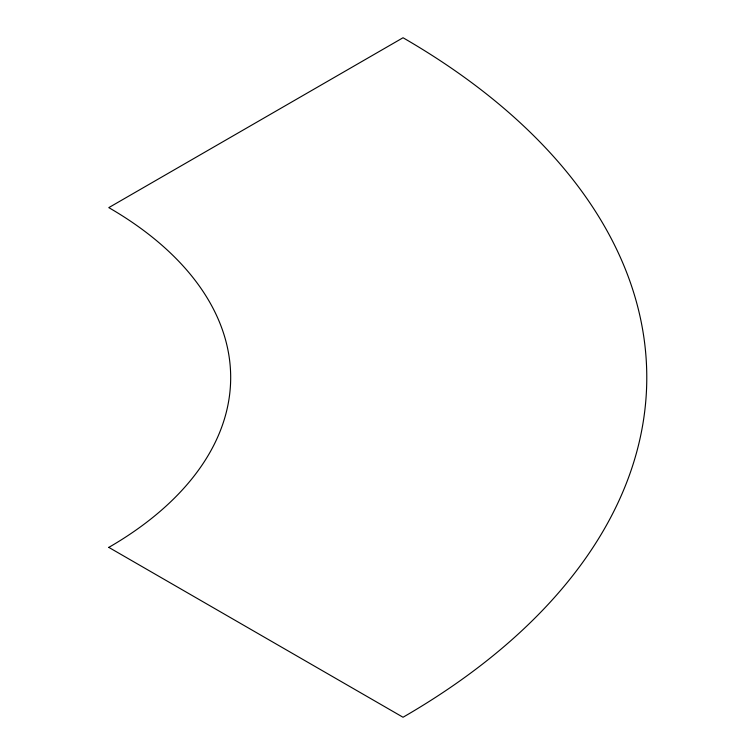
<?xml version="1.0" encoding="UTF-8"?>
<svg xmlns="http://www.w3.org/2000/svg" width="755" height="755" viewBox="0 0 755 755"><rect width="100%" height="100%" fill="white"/><g stroke="black" fill="none" stroke-linecap="round" stroke-linejoin="round"><path stroke-width="1.13" d="M108.796 547.375L403.028 717.25A832.218 480.482 0 0 0 403.038 37.75L108.796 207.625A416.128 240.25 0 0 1 108.824 547.375"/></g></svg>
